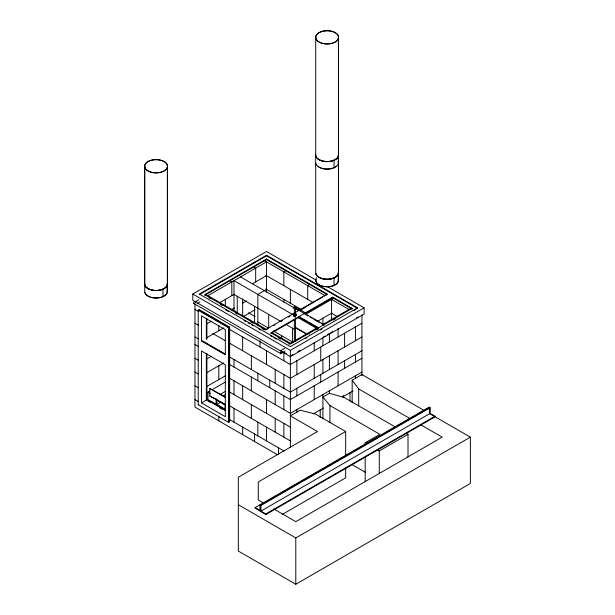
<?xml version="1.0" encoding="UTF-8"?>
<svg xmlns="http://www.w3.org/2000/svg" width="615" height="615" viewBox="0 0 615 615"><rect width="100%" height="100%" fill="white"/><g stroke="black" fill="none" stroke-linecap="round" stroke-linejoin="round"><path stroke-width="0.92" d="M195.332 302.403A1.23 0.707 -60 0 0 195.393 302.119L195.393 301.857A1.23 0.707 -60 0 0 194.532 301.481A1.23 0.707 -60 0 0 193.671 302.849L193.671 303.11A1.23 0.707 -60 0 0 194.417 303.541L194.532 303.472M295.454 317.017L295.454 308.369L294.908 308.684L293.824 308.054L293.985 306.9L294.839 306.531M295.684 314.826L294.916 315.264L294.154 314.826M294.247 307.838C294.324 309.253 295.715 307.661 294.908 308.684M294.254 314.35L295.115 315.003L295.461 314.257M305.209 312.751C303.341 314.903 307.023 313.358 305.209 312.751L294.37 306.493M195.27 301.734L192.795 300.305L192.795 294.047L266.518 251.481L316.141 280.125M357.599 307.815L266.518 255.233L199.298 294.047L290.372 346.629L357.599 307.815L357.599 308.438L266.518 255.863L199.298 294.67M295.907 312.113L327.218 294.032L266.518 258.992L204.718 294.67L265.419 329.717L294.262 313.066M204.718 295.292L266.518 259.615L327.218 294.662M195.655 301.581L198.829 299.743M207.97 295.669L266.518 261.867L266.518 292.163M197.676 303.249L200.06 301.873M198.214 310.26L199.298 309.629L229.656 327.157L229.656 421.682L228.572 422.305L198.214 404.778L198.214 310.26L228.572 327.787L229.656 327.157M219.486 302.795L234.369 294.201M252.388 283.799L266.518 275.643M286.306 270.477L283.869 271.884L283.869 285.66M206.402 324.12L211.375 321.245M231.079 309.875L234.438 307.93M242.594 303.226L246.776 300.812M266.518 289.411L257.846 294.416L257.846 325.289M206.425 337.881L223.745 327.88M243.486 316.479L255.002 309.829M201.466 340.933L225.321 354.701L225.321 329.663L201.466 315.895L201.466 340.933L202.004 340.618L225.036 353.917M310.16 284.245L307.723 285.652L307.723 299.428M293.824 308.054L294.37 307.746M206.402 359.175L211.375 356.3M300.674 309.752L315.311 301.304M316.94 300.366L322.629 297.083M324.259 296.138L325.881 295.2M265.964 330.032L267.617 329.071M273.414 325.727L275.066 324.774M280.863 321.43L282.516 320.469M288.312 317.125L289.973 316.171M302.388 308.999L304.871 307.569M352.172 308.438L332.646 297.168L270.838 332.846L290.372 344.123L352.172 308.438L352.172 309.068L332.646 297.791L305.324 313.565M270.838 333.468L299.528 316.91M305.555 314.45L334.014 298.021M206.402 372.951L223.745 362.935M317.14 321.53L331.577 313.196M206.402 386.72L225.39 375.757M225.075 404.831L209.815 396.014L209.815 388.503L225.398 397.129M288.75 344.185L316.394 328.226M322.898 324.466L351.365 308.038M225.321 409.598L207.97 399.589L207.97 392.07L209.615 391.125M212.083 389.702L225.244 382.1M315.918 330.001L317.563 329.048M333.222 320.008L335.698 318.585M280.655 350.658L284.63 348.367M305.309 338.627L306.97 337.666M320.246 330.001L321.906 329.048M353.448 310.836L355.939 309.399M281.885 352.787L285.06 350.95M209.815 396.014L215.834 399.12M192.795 294.047L290.372 350.381L364.103 307.815L364.103 314.073L290.372 356.639L282.024 351.657A1.23 0.707 60 0 0 280.517 350.788M198.214 404.778L198.753 404.47M201.466 402.902L225.321 416.678L225.321 364.718L201.466 350.95L201.466 402.902L206.886 399.773L225.805 410.697M220.216 394.392L225.151 391.547M290.372 356.016L292.848 354.586M297.806 351.726L300.281 350.296M323.39 336.951L325.043 335.998M327.518 334.568L329.171 333.614M330.824 332.661L332.477 331.708M356.416 317.886L358.061 316.933M212.306 402.087L211.768 402.402L224.775 409.913M223.291 395.745L225.79 394.307M216.864 404.47L225.105 409.229L225.105 404.716L216.864 399.958L216.864 404.47L221 402.079M361.935 323.213L290.372 364.526L228.719 328.933M361.935 336.989L290.372 378.302L229.088 342.916M361.935 350.758L290.372 392.07L229.011 356.646M361.935 358.268L290.372 399.589L229.011 364.157M361.935 372.044L290.372 413.357L229.111 377.987M352.172 402.871L352.172 380.178L361.935 374.543L424.004 410.382M313.143 413.98L323.367 408.076M342.417 397.082L352.987 390.979M345.668 456.092L345.668 431.507L258.262 481.976L258.262 499.98L263.159 502.809M365.187 444.668L365.187 442.777L379.824 434.328L329.947 405.531L322.898 397.082L329.402 393.323L344.046 397.398L395.553 427.133M255.133 507.567L260.014 510.381L260.014 504.754L260.552 505.061L260.552 511.326L255.133 508.19L255.133 507.567L429.155 407.099L429.701 407.407L429.701 413.672M430.093 413.441L430.093 407.807L260.952 505.461L260.952 511.096L430.093 413.441L434.974 416.255L434.974 416.885L265.834 514.54L260.414 511.403L260.414 505.146L429.701 407.407M260.952 511.096L265.834 513.909L434.974 416.255M377.625 449.957L379.278 450.918L408.014 434.328L408.014 457.014M282.177 514.494L345.668 477.832L345.668 467.431M238.328 504.754L295.792 537.925L470.36 437.142L470.36 483.467L295.792 584.25L238.328 551.071L238.328 477.209L317.478 431.507L290.372 415.863L300.128 410.228L315.311 413.98L345.668 431.507M326.888 286.329L364.103 307.815M264.081 260.46L325.066 295.669M348.92 309.445L331.577 299.428L331.577 320.546M253.234 266.718L255.679 268.125L255.679 281.901M265.772 275.213L313.504 302.764M331.5 313.158L337.358 316.541M265.772 288.981L301.965 309.875M304.525 313.396L324.059 324.674L324.059 325.297M293.824 307.431L305.209 314.004M240.496 276.888L293.993 307.777M295.646 308.73L298.936 310.629M306.347 314.911L307.992 315.864M310.467 317.286L312.113 318.239M313.758 319.193L319.523 322.514M321.168 323.467L323.644 324.897M318.585 327.833L299.051 316.556L299.051 317.186L318.585 328.456M292.433 314.388L233.992 280.648L233.992 310.567M298.198 317.717L318.024 329.163M229.387 280.494L231.824 281.901L231.824 295.669M307.723 333.23L309.345 334.168M295.238 327.272L307.431 334.314M295.723 327.933L306.293 334.037M233.992 294.424L281.024 321.576M285.844 324.359L294.17 329.163M429.554 407.491L430.093 407.807M429.8 413.726L470.36 437.142M248.483 312.797L255.125 316.633M257.846 321.96L268.686 328.226L268.686 314.45M273.475 330.985L293.217 342.386M205.533 294.262L266.518 329.471M271.453 332.323L290.372 343.247M208.877 297.698L210.538 298.659M220.516 304.417L222.176 305.378M235.484 313.058L237.144 314.019M250.451 321.699L252.95 323.144M262.09 328.425L264.588 329.863M278.164 337.704L280.609 339.111M225.79 309.968L228.273 311.398M244.009 320.484L245.662 321.437M248.145 322.875L249.805 323.828M251.458 324.782L253.111 325.742M258.907 329.087L260.568 330.04M270.5 335.782L272.161 336.736M273.813 337.689L276.296 339.126M352.172 380.178L358.683 388.941L409.928 418.531M420.675 424.734L442.17 437.142L295.792 521.651L273.767 508.936M284.553 352.656L286.213 353.617M197.753 303.172L280.448 350.911M193.848 303.487L280.748 353.656M198.753 309.945L229.111 327.472L229.111 421.998M194.963 309.445L198.253 311.344M406.354 433.367L408.014 434.328M194.963 323.213L198.214 325.097M212.698 333.461L225.159 340.649M194.963 336.989L198.284 338.903M202.435 341.302L208.3 344.692M209.907 345.615L215.719 348.974M217.341 349.912L224.029 353.771M194.963 344.5L198.284 346.414M365.187 442.777L366.84 443.738M194.963 358.268L198.214 360.152M194.963 372.044L198.214 373.92M229.111 391.763L290.372 427.125M352.395 464.809L365.694 472.489M209.815 388.503L225.075 397.313M207.97 392.07L210.407 393.485M194.963 385.813L198.214 387.688M229.111 405.531L290.372 440.901M225.321 404.593L216.641 399.589L216.641 404.593M208.008 401.049L210.499 402.487M219.647 407.768L222.138 409.206M194.963 399.589L198.253 401.487M228.68 419.053L284.015 451.003M277.626 454.823L194.963 407.099L194.963 303.933M260.414 505.146L260.952 505.461M282.093 351.911L282.108 351.949A1.23 0.707 60 0 1 281.27 352.726M294.893 306.654L294.908 307.431M424.273 409.913L424.273 410.543M379.278 450.918L379.278 473.604M365.187 456.96L365.187 481.537M361.935 314.949L361.935 375.711M358.683 388.941L358.683 405.962M355.424 326.972L355.424 340.741M355.424 354.517L355.424 362.027M355.424 375.796L355.424 378.556M350.004 392.701L350.004 400.965M344.585 333.23L344.585 347.006M344.585 360.774L344.585 368.285M343.501 395.368L343.501 397.205M338.527 38.168A11.501 6.642 0 0 1 320.161 42.627A11.501 6.642 0 0 1 322.66 31.219A11.501 6.642 0 0 1 338.527 38.168L338.527 273.544M338.419 38.161A11.393 6.581 0 0 1 320.223 42.573A11.393 6.581 0 0 1 322.698 31.273A11.393 6.581 0 0 1 338.419 38.161L338.419 281.047M338.312 273.529L338.312 281.04M338.081 328.725L338.081 336.989M338.081 350.758L338.081 364.534M338.081 372.044L338.081 385.813M334.03 160.169L334.03 167.68M334.03 277.857L334.03 285.368M332.646 297.168L332.646 297.791M332.1 297.476L332.1 298.106M329.947 405.531L329.947 422.551M329.402 333.73L329.402 341.994M329.402 355.77L329.402 369.538M329.402 390.825L329.402 393.577M326.68 294.347L326.68 294.977M322.898 318.209L322.898 324.635M322.898 337.489L322.898 345.753M322.898 359.521L322.898 373.297M322.898 394.576L322.898 418.823M320.73 346.998L320.73 360.774M320.73 374.543L320.73 382.061M320.192 409.913L320.192 417.516M315.703 36.508L315.703 271.876A11.501 6.642 0 0 0 327.172 279.348A11.501 6.642 0 0 0 338.504 271.807M314.227 342.493L314.227 350.758M314.227 364.534L314.227 378.302M314.227 385.813L314.227 399.589M296.876 360.774L296.876 374.543M296.876 388.319L296.876 395.829M296.876 409.598L296.876 412.358M295.792 537.925L295.792 584.25M295.454 318.939L295.454 341.041M294.37 308.369L294.37 317.002M294.37 319.877L294.37 340.979M292.54 328.226L292.54 341.994M290.372 289.411L290.372 303.187M290.372 350.381L290.372 447.328M283.869 299.428L283.869 302.18M283.869 352.51L283.869 360.774M283.869 374.543L283.869 388.319M283.869 395.829L283.869 409.598M283.869 423.374L283.869 437.142M281.701 335.736L281.701 338.488M278.449 447.789L278.449 454.362M275.197 369.538L275.197 383.306M275.197 390.825L275.197 404.593M275.197 418.361L275.197 432.137M269.77 380.178L269.77 387.688M266.518 255.233L266.518 255.863M266.518 258.992L266.518 259.615M266.518 350.758L266.518 364.534M266.518 399.589L266.518 413.357M266.518 427.125L266.518 440.901M265.834 513.909L265.834 514.54M260.014 340.572L260.014 346.998M257.846 373.297L257.846 380.808M257.846 422.121L257.846 435.889M254.595 306.316L254.595 323.413M254.595 434.013L254.595 441.524M251.343 355.77L251.343 369.538M251.343 377.049L251.343 390.825M251.343 404.593L251.343 418.361M242.664 298.867L242.664 316.041M242.664 336.989L242.664 350.758M242.664 385.813L242.664 399.589M242.664 427.125L242.664 434.644M237.244 296.299L237.244 313.396M233.992 359.521L233.992 367.032M233.992 380.808L233.992 394.576M233.992 408.352L233.992 422.121M228.572 327.787L228.572 422.305M225.321 299.428L225.321 305.855M218.809 325.22L218.809 330.724M218.809 365.779L218.809 379.555M218.809 416.171L218.809 420.868M216.103 398.643L216.103 404.278M206.886 318.501L206.886 339.542M206.886 353.487L206.886 399.773M206.348 318.539L206.348 338.688M206.348 354.032L206.348 400.088M167.465 167.088A11.501 6.642 0 0 1 149.099 171.547A11.501 6.642 0 0 1 151.597 160.138A11.501 6.642 0 0 1 167.465 167.088L167.465 284.776M167.357 167.08A11.393 6.581 0 0 1 149.168 171.493A11.393 6.581 0 0 1 151.636 160.192A11.393 6.581 0 0 1 167.357 167.08L167.357 292.279M167.249 284.76L167.249 292.271M162.967 289.088L162.967 296.599M144.748 165.435L144.748 290.634A11.393 6.581 0 0 0 156.11 298.029A11.393 6.581 0 0 0 167.342 290.564M144.64 165.427L144.64 283.108A11.501 6.642 0 0 0 156.118 290.58A11.501 6.642 0 0 0 167.449 283.038M338.404 154.127A11.393 6.581 0 0 1 328.664 161.537A11.393 6.581 0 0 1 315.826 155.918M338.504 154.119A11.501 6.642 0 0 1 327.172 161.66A11.501 6.642 0 0 1 315.703 154.188M336.105 158.962A11.285 6.519 0 0 1 318.201 159.016M338.296 154.142A11.285 6.519 0 0 1 338.312 155.841L338.312 163.352A11.285 6.519 0 0 0 338.296 161.653M338.404 161.645A11.393 6.581 0 0 1 328.664 169.048A11.393 6.581 0 0 1 315.826 163.429M336.105 166.473A11.285 6.519 0 0 1 318.201 166.527M338.404 271.815A11.393 6.581 0 0 1 328.664 279.225A11.393 6.581 0 0 1 315.826 273.606M338.296 271.822A11.285 6.519 0 0 1 328.648 279.164A11.285 6.519 0 0 1 315.933 273.59M338.296 279.333A11.285 6.519 0 0 1 327.172 286.736A11.285 6.519 0 0 1 315.918 279.402M338.404 279.325A11.393 6.581 0 0 1 325.689 286.744A11.393 6.581 0 0 1 316.564 277.734M167.342 283.046A11.393 6.581 0 0 1 156.11 290.518A11.393 6.581 0 0 1 144.748 283.115M167.234 283.061A11.285 6.519 0 0 1 159.5 290.149A11.285 6.519 0 0 1 146.07 286.982M167.234 290.572A11.285 6.519 0 0 1 157.586 297.914A11.285 6.519 0 0 1 144.871 292.34M295.385 313.981A1.53 0.884 0 0 1 296.207 315.303A1.53 0.884 0 0 1 293.778 315.418A1.53 0.884 0 0 1 294.216 314.034M295.385 313.735A1.53 0.884 0 0 1 296.207 315.057A1.53 0.884 0 0 1 293.778 315.164L293.786 315.157A1.53 0.884 0 0 1 294.216 313.788M195.401 302.142A1.23 0.707 60 0 1 195.424 301.904L195.516 301.711A1.23 0.707 60 0 1 197.015 302.58L197.1 302.872A1.23 0.707 60 0 1 197.1 303.387M295.507 315.472A0.999 0.577 0 0 1 295.446 316.325A0.999 0.577 0 0 1 293.985 316.21A0.999 0.577 0 0 0 293.839 316.356M293.985 316.21A0.999 0.577 0 0 1 294.308 315.38M295.507 316.917A0.999 0.577 0 0 1 295.3 317.009M281.386 353.487L281.163 353.617A1.23 0.707 -60 0 1 280.54 352.441A1.23 0.707 -60 0 1 282.008 351.603A1.23 0.707 -60 0 1 281.386 353.487"/></g></svg>
